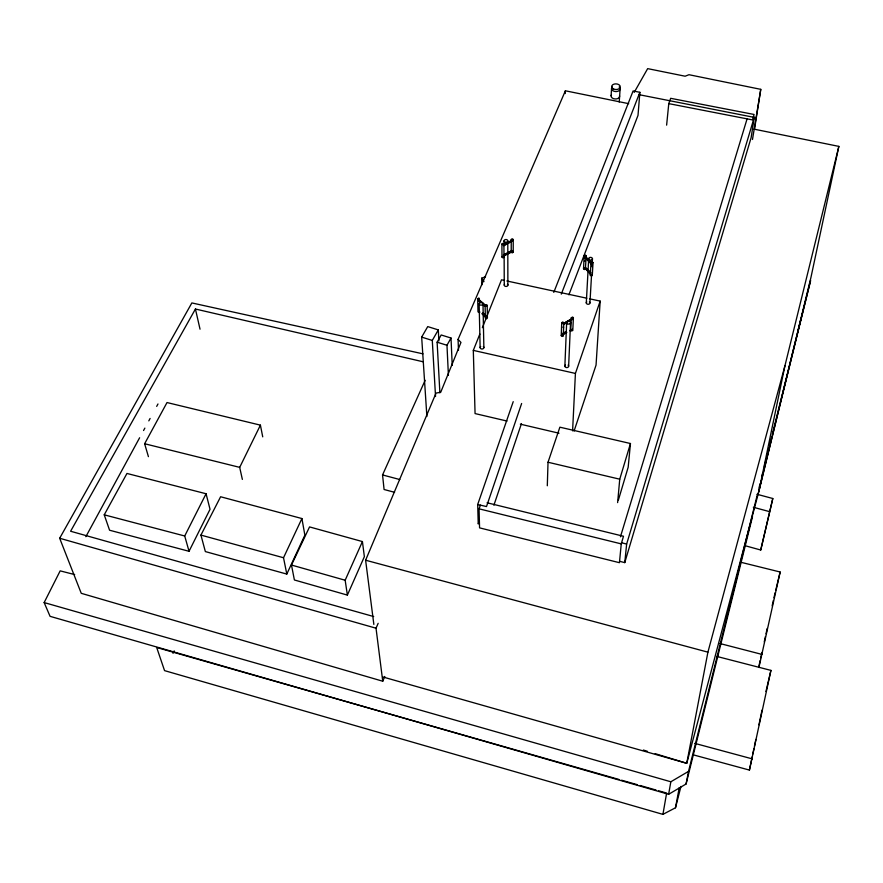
<?xml version="1.0" encoding="UTF-8"?>
<svg xmlns="http://www.w3.org/2000/svg" width="883" height="883" viewBox="0 0 883 883"><rect width="100%" height="100%" fill="white"/><g stroke="black" fill="none" stroke-linecap="round" stroke-linejoin="round"><path stroke-width="1.32" d="M511.224 250.904L511.224 239.481L512.239 238.763L513.233 239.503L513.211 252.196L512.206 252.902L511.224 252.174M512.593 251.103L513.211 252.196M547.305 485.771L548.023 462.239L559.877 427.184L630.462 443.52L628.177 467.217L618.409 499.988M565.286 93.543L565.385 90.794L628.696 103.664M561.235 335.628L561.72 322.725L562.758 321.942L563.818 322.748L563.321 335.661C563.001 337.538 559.866 335.529 561.996 334.878M571.853 318.631L563.133 323.708L563.751 324.37L567.007 322.626M564.866 366.103L566.654 322.582M568.641 366.147L570.55 322.626M570.749 330.308L571.301 317.77L572.614 317.019L573.398 317.792L572.791 330.529L571.268 330.993L571.047 329.756M572.592 430.86L575.418 373.432L600.175 301.103L589.513 298.796M585.528 268.796L584.557 269.536L583.52 268.807L584.193 255.739L585.175 254.999L586.224 255.728L585.451 267.913L590.065 272.428M584.678 267.891L591.102 274.668L584.678 267.891L585.473 267.461L591.014 272.88M591.522 264.315L585.208 257.67L586.014 257.24L591.455 262.538M591.422 262.991L586.014 257.24M485.352 318.012L485.12 305.463L486.058 304.602L487.195 305.308L487.405 317.858C487.284 319.723 483.994 318.035 486.025 317.207M487.195 305.308L486.246 306.158L485.12 305.463M586.29 302.88L588.696 258.719M590.285 275.198L590.992 262.527L591.974 261.787L593.034 262.527L592.305 275.187C591.864 277.163 588.851 274.712 591.257 274.447M589.943 302.924L591.555 274.823M592.018 266.787L592.471 258.763M477.681 298.862C479.668 296.015 480.209 301.39 477.681 298.862L477.99 311.82L478.84 312.505L479.944 312.063M611.113 95.75L611.577 88.344M600.175 301.103L596.047 365.098L574.038 431.147M619.226 102.009L620.109 89.117M553.773 292.405L633.111 90.949L639.877 92.307L638.012 115.364L568.884 294.823M617.625 502.615L619.745 479.193L630.462 443.52M487.107 502.78L623.486 536.257L621.257 543.884L619.436 562.692L479.568 527.868L479.061 508.829L480.418 505.153M666.621 125.132L668.773 103.631L670.661 98.311L754.082 114.47L752.437 119.9L668.773 103.631M619.645 561.312L624.767 562.614L626.643 544.06L754.303 117.185M593.034 262.527L592.052 263.277L590.992 262.527M583.52 268.807L583.994 268.167M586.224 255.728L585.241 256.478L584.193 255.739M754.093 118.543L751.146 137.582L624.767 562.614M752.482 139.503L760.771 89.338L688.983 74.713L685.12 76.214L647.669 68.631L634.182 92.406M754.612 128.686L760.771 89.338M573.398 317.792L572.361 318.575L571.301 317.77M563.818 322.748L562.78 323.531L561.72 322.725M618.95 779.457L156.688 647.493L164.558 670.627L662.923 814.369L666.632 793.066L658.685 790.793M74.68 574.59L60.176 570.86L44.15 602.57L50.066 616.334L668.63 794.303L670.837 781.775L688.53 771.378L757.371 494.524M662.923 814.369L675.484 807.779L679.237 787.724M753.983 129.128L838.85 146.39L784.976 365.617L707.912 652.162L686.753 763.298L383.167 677.051M668.63 794.303L686.08 783.994L688.53 771.378M717.36 656.654L717.89 654.027M513.233 239.503L512.217 240.209L511.224 239.481M503.983 257.13L502.968 257.847L501.986 257.108L501.908 244.039L502.935 243.311L503.917 244.05L503.983 257.13L503.696 256.611M503.917 244.05L502.891 244.779L501.908 244.039M501.986 257.108L502.504 256.478M655.175 753.663L686.753 763.298L758.972 490.948L784.976 365.617M692.714 754.7L749.424 770.086L752.228 756.764M752.78 754.104L753.905 748.773M754.468 746.113L755.87 739.457M758.95 724.8L762.029 710.153M765.947 691.499L770.925 670.385L717.018 656.477M749.424 770.086L770.925 670.385M800.715 319.602L797.824 331.555M838.85 146.39L810.969 277.35L758.972 490.948M745.418 545.793L760.738 550.021L772.802 498.509L757.04 494.281M758.983 665.87L760.164 660.528M760.749 657.857L761.919 652.526M764.259 641.842L765.429 636.5M766.014 633.828L767.184 628.497M772.161 605.804L773.342 600.462M758.916 667.482L780.153 572.007L740.826 562.261M772.802 498.509L760.738 550.021M726.069 618.122L727.029 614.104M773.927 597.791L775.164 592.636M775.793 590.054L780.153 572.007M759.038 487.835L760.031 483.829M761.698 477.14L762.691 473.122M764.358 466.434L766.356 458.409M767.018 455.738L769.016 447.714M769.678 445.043L771.676 437.019M772.338 434.337L810.594 280.529L758.155 493.796M686.08 783.994L752.515 516.533M675.484 807.779L680.959 786.444M620.44 536.809L747.161 118.598M493.895 505.231L521.467 423.564M479.116 521.367L478.233 523.961L477.692 504.524L513.222 401.655M521.632 403.487L486.5 506.555L477.692 504.524M561.279 294.127L639.877 92.307M507.041 421.059L475.065 413.575L473.31 350.385L479.855 334.006M482.372 327.703L485.893 318.884M486.897 316.368L501.5 279.823L504.171 280.397M373.851 624.402L365.606 560.219L436.047 393.056L440.716 392.284L460.959 342.427L458.067 339.403L565.385 90.794M423.001 353.851L191.854 302.935L59.669 538.255L81.247 593.31L382.747 681.223L384.778 676.466M382.747 681.223L376.026 628.21L378.167 623.321M347.383 595.098L364.37 556.654L362.416 541.566L309.547 526.919L291.478 565.043L294.392 579.976L347.383 595.098L345.165 580.241L362.416 541.566M394.569 492.306L384.083 489.502L382.549 474.944L425.153 380.308M286.798 574.082L304.867 535.142L301.909 518.542L220.607 496.754L200.927 535.098L205.353 551.577L286.798 574.082L283.52 557.747L301.909 518.542M173.002 653.343L174.205 650.87M242.361 479.403L239.69 467.361L260.408 425.142L167.019 402.549L144.624 443.741L148.421 456.654M189.039 551.29L210.033 509.292L206.07 493.752L126.964 473.454L104.238 514.822L109.58 530.23L189.039 551.29L184.713 535.992L206.07 493.752M85.85 536.687L139.624 437.758M143.554 430.518L144.867 428.112M148.808 420.871L150.11 418.454M156.677 406.39L157.98 403.973M448.409 375.363L446.975 345.264L451.014 338.023L441.191 334.977L437.118 342.196L439.889 392.836M423.299 361.82L195.43 309.028L70.607 531.246L373.697 616.555M435.54 396.522L432.284 340.441L438.299 329.9L427.736 326.6L421.666 337.107L426.886 416.5M480.849 302.913L478.862 300.739L479.657 300.231L485.584 305.363M478.873 301.202L479.657 300.231M584.656 268.344L585.451 267.913M585.186 258.134L585.992 257.704M566.08 331.578L562.758 333.355L563.376 334.006L566.698 332.229M563.851 333.211L566.069 332.03M570.021 330.452L572.228 329.271M563.354 334.458L566.676 332.681M569.999 330.904L572.217 329.723M564.226 323.134L570.749 319.668M569.182 321.467L572.471 319.282L563.762 323.906L563.155 323.255M503.972 255.915L511.356 252.185M503.398 254.867L512.019 250.507M503.398 255.319L510.793 251.589M503.961 255.463L511.511 251.655M503.354 244.635L511.82 240.386M504.557 244.492L511.82 240.838M503.917 245.231L512.383 240.982L503.917 245.695M585.131 260.408L584.48 261.103L585.109 260.827M481.831 284.889L481.699 278.178L485.551 276.754M638.895 94.647L755.892 117.715M506.831 280.971L586.842 298.222M473.31 350.385L575.418 373.432M520.363 424.171L558.994 433.211M548.023 462.239L619.745 479.193M479.061 508.829L621.257 543.884M144.624 443.741L239.69 467.361M621.444 542.747L626.643 544.06M719.987 643.541L762.084 654.435M104.238 514.822L184.713 535.992M382.549 474.944L399.789 479.535M753.331 507.261L769.192 511.544M365.606 560.219L707.912 652.162M694.755 743.365L752.327 758.894M200.927 535.098L283.52 557.747M291.478 565.043L345.165 580.241M59.669 538.255L376.026 628.21M44.15 602.57L670.837 781.775M621.599 780.208L637.493 784.744M640.142 785.506L656.036 790.042M643.343 750.042L647.283 751.245M437.118 342.196L446.975 345.264M421.666 337.107L432.284 340.441M479.668 300.684L485.595 305.816M478.862 300.739L480.838 302.45M482.824 304.16L484.8 305.871M482.824 304.624L484.8 306.335M482.902 312.99L485.915 315.617M482.902 313.443L485.926 316.07M482.118 313.498L486.147 317.008M482.129 313.951L486.147 317.45M585.208 257.67L591.555 263.851M563.012 335.087L563.321 335.661M563.52 327.405L563.111 326.898L563.497 327.814M481.699 278.178L483.972 281.622M195.43 309.028L200.033 329.193M260.408 425.142L262.726 436.853M438.299 329.9L438.884 340.871M451.014 338.023L452.228 365.43M458.067 339.403L458.487 350.33M479.138 303.708L480.131 347.538M482.99 303.752A1.932 1.446 -1.2 0 1 480.054 304.966A1.932 1.446 -1.2 0 1 480.142 302.472A1.932 1.446 -1.2 0 1 482.99 303.752L483.862 347.582M504.061 240.849L504.072 243.531M504.138 256.931L504.259 285.088M507.791 240.882A1.865 1.347 -0.3 0 1 504.966 242.03A1.865 1.347 -0.3 0 1 505.021 239.69A1.865 1.347 -0.3 0 1 507.791 240.882L507.88 285.121M619.568 95.783A4.272 2.826 2.5 0 1 614.943 98.951A4.272 2.826 2.5 0 1 611.367 95.044M619.16 87.02A4.283 2.826 2.5 0 1 618.84 90.828A4.283 2.826 2.5 0 1 613.056 90.817A4.283 2.826 2.5 0 1 612.372 86.998M507.372 284.171A1.81 1.336 -0.3 0 1 507.438 285.982A1.81 1.336 -0.3 0 1 505.01 286.191A1.81 1.336 -0.3 0 1 504.524 284.414M568.078 365.109A1.887 1.457 2.5 0 1 568.1 367.173A1.887 1.457 2.5 0 1 565.429 367.14A1.887 1.457 2.5 0 1 565.407 365.076M589.391 301.953A1.832 1.369 3 0 1 589.425 303.884A1.832 1.369 3 0 1 586.842 303.862A1.832 1.369 3 0 1 586.798 301.92M483.354 346.566A1.865 1.435 -1.2 0 1 483.288 348.597A1.865 1.435 -1.2 0 1 480.65 348.564A1.865 1.435 -1.2 0 1 480.716 346.533M613.486 88.94A4.294 2.826 2.5 0 0 620.252 87.075A4.294 2.826 2.5 0 0 614.204 84.073A4.294 2.826 2.5 0 0 613.486 88.94M589.281 259.701A1.887 1.38 2.8 0 0 592.416 259.116A1.887 1.38 2.8 0 0 590.065 257.406A1.887 1.38 2.8 0 0 589.281 259.701M567.228 323.642A1.954 1.479 2.3 0 0 570.495 323.012A1.954 1.479 2.3 0 0 568.078 321.18A1.954 1.479 2.3 0 0 567.228 323.642"/></g></svg>
